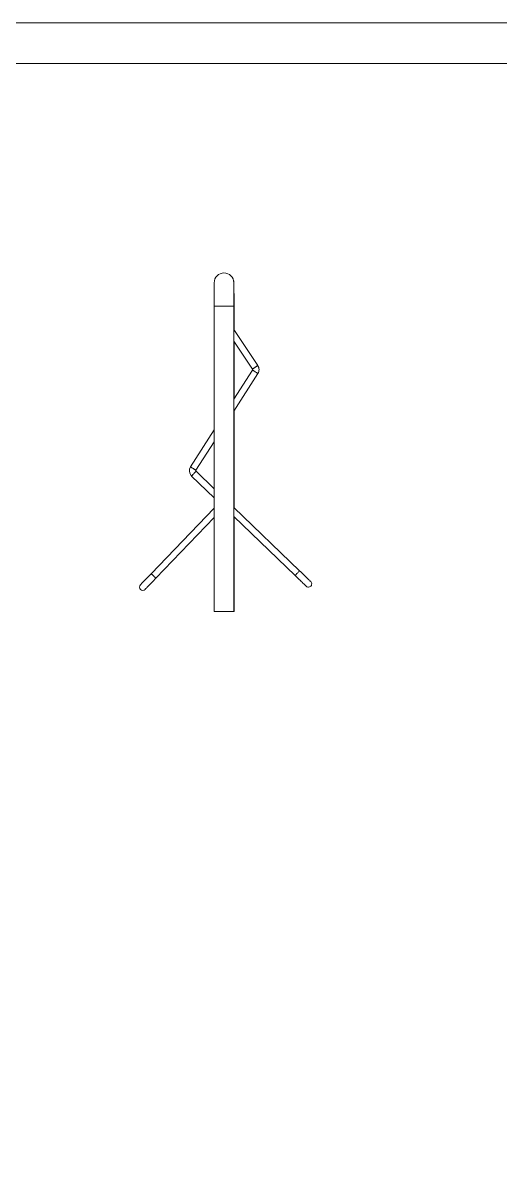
# Model space of a CAD drawing. Header units: millimetres. Extents: x 1939 to 7879, y -2032 to 2168.
# Drawn here: x 4909 to 6081, y -618 to 2168 of the extents above; entities that cross this region are included whole.
import ezdxf

# ---------------------------------------------------------------- set-up
doc = ezdxf.new("R2010")
doc.units = ezdxf.units.MM
doc.layers.add('tabelka', color=155, linetype='Continuous')

# ---------------------------------------------------------------- blocks, each defined once
blk = doc.blocks.new('bok')
at = {"color": 7, "linetype": 'Continuous', "lineweight": 15}
for p, q in [((1429, 2087.7), (1429, 2030.3)), ((1477.3, 2030.3), (1477.3, 2087.7)), ((1429, 2030.3), (1429, 1280.3)), ((1477.3, 2030.3), (1429, 2030.3)), ((1477.3, 1280.3), (1477.3, 2030.3)), ((1477.3, 2030.3), (1477.8, 2030.3)), ((1477.8, 1972.1), (1477.8, 2030.3)), ((1477.8, 2030.3), (1477.8, 2030.3)), ((1536.2, 1884.6), (1477.3, 1972.9)), ((1477.3, 1944.1), (1522.9, 1875.7)), ((1477.8, 1803.1), (1477.8, 1943.3)), ((1522.9, 1873.5), (1477.3, 1802.3)), ((1477.3, 1772.6), (1536.4, 1864.9)), ((1477.8, 1535.2), (1477.8, 1773.4)), ((1429, 1726.8), (1370.9, 1635.9)), ((1384.3, 1627.3), (1429, 1697.1)), ((1429, 1582.1), (1384.6, 1624.8)), ((1373.6, 1613.2), (1429, 1559.9)), ((1429, 1534.2), (1274.3, 1373.3)), ((1638.7, 1380.5), (1477.3, 1535.7)), ((1285.9, 1362.2), (1429, 1511.1)), ((1477.3, 1513.5), (1627.6, 1368.9)), ((1477.8, 1280.3), (1477.8, 1513)), ((1429, 1280.3), (1477.3, 1280.3)), ((1477.3, 1280.3), (1477.8, 1280.3))]:
    blk.add_line(p, q, dxfattribs=at)
at = {"color": 7, "linetype": 'Continuous', "lineweight": 15, "flags": 128}
for points in [[(1536.2, 1884.6), (1536.2, 1884.6), (1535.9, 1884.3), (1535.3, 1883.9), (1534.4, 1883.4), (1533.3, 1882.6), (1532, 1881.8), (1530.6, 1880.9), (1529.2, 1879.9), (1527.8, 1879), (1526.4, 1878.1), (1525.3, 1877.3), (1524.3, 1876.6), (1523.5, 1876.1), (1523.1, 1875.8), (1522.9, 1875.7)], [(1522.9, 1875.7), (1522.9, 1875.7), (1523.3, 1875.9), (1523.9, 1876.3), (1524.7, 1876.9), (1525.8, 1877.6), (1527.1, 1878.5), (1528.5, 1879.4), (1529.9, 1880.4), (1531.3, 1881.3), (1532.7, 1882.2), (1533.9, 1883), (1534.9, 1883.7), (1535.6, 1884.2), (1536.1, 1884.5), (1536.2, 1884.6)], [(1536.4, 1864.9), (1536.4, 1864.9), (1536, 1865.1), (1535.4, 1865.5), (1534.6, 1866.1), (1533.4, 1866.8), (1532.2, 1867.6), (1530.8, 1868.5), (1529.3, 1869.4), (1527.9, 1870.4), (1526.5, 1871.2), (1525.3, 1872), (1524.3, 1872.6), (1523.5, 1873.1), (1523.1, 1873.4), (1522.9, 1873.5)], [(1522.9, 1873.5), (1523, 1873.5), (1523.3, 1873.3), (1523.9, 1872.9), (1524.8, 1872.3), (1525.9, 1871.6), (1527.2, 1870.8), (1528.6, 1869.9), (1530, 1869), (1531.5, 1868), (1532.8, 1867.2), (1534, 1866.4), (1535, 1865.8), (1535.8, 1865.3), (1536.2, 1865), (1536.4, 1864.9), (1536.4, 1864.9)], [(1384.3, 1627.3), (1384.3, 1627.3), (1384, 1627.5), (1383.4, 1627.9), (1382.5, 1628.5), (1381.4, 1629.2), (1380.1, 1630), (1378.7, 1630.9), (1377.2, 1631.8), (1375.8, 1632.8), (1374.5, 1633.6), (1373.2, 1634.4), (1372.2, 1635), (1371.5, 1635.5), (1371, 1635.8), (1370.9, 1635.9)], [(1370.9, 1635.9), (1370.9, 1635.9), (1371.2, 1635.7), (1371.8, 1635.3), (1372.7, 1634.7), (1373.8, 1634), (1375.1, 1633.2), (1376.5, 1632.3), (1378, 1631.4), (1379.4, 1630.5), (1380.8, 1629.6), (1382, 1628.8), (1383, 1628.2), (1383.7, 1627.7), (1384.2, 1627.4), (1384.3, 1627.3), (1384.3, 1627.3)], [(1384.6, 1624.8), (1384.6, 1624.7), (1384.4, 1624.5), (1383.9, 1624), (1383.1, 1623.2), (1382.2, 1622.3), (1381.2, 1621.2), (1380, 1619.9), (1378.8, 1618.7), (1377.6, 1617.5), (1376.5, 1616.3), (1375.5, 1615.3), (1374.7, 1614.4), (1374.1, 1613.8), (1373.7, 1613.4), (1373.6, 1613.2), (1373.6, 1613.2)], [(1373.6, 1613.2), (1373.6, 1613.3), (1373.8, 1613.6), (1374.3, 1614.1), (1375.1, 1614.8), (1376, 1615.8), (1377, 1616.9), (1378.2, 1618.1), (1379.4, 1619.3), (1380.6, 1620.6), (1381.7, 1621.7), (1382.7, 1622.7), (1383.5, 1623.6), (1384.1, 1624.2), (1384.5, 1624.6), (1384.6, 1624.8), (1384.6, 1624.8)], [(1274.3, 1373.3), (1271.8, 1370.6), (1269.2, 1368), (1266.7, 1365.4), (1264.3, 1362.8), (1261.9, 1360.4), (1259.7, 1358.1), (1257.6, 1355.9), (1255.7, 1354), (1254, 1352.2), (1252.4, 1350.5), (1251.1, 1349.2), (1250, 1348), (1249.1, 1347.1), (1248.5, 1346.5), (1248.1, 1346.1), (1248, 1345.9)], [(1274.3, 1373.3), (1274.3, 1373.3), (1274.5, 1373.2), (1274.9, 1372.7), (1275.6, 1372.1), (1276.5, 1371.3), (1277.5, 1370.2), (1278.7, 1369.1), (1280, 1367.9), (1281.2, 1366.7), (1282.4, 1365.6), (1283.5, 1364.5), (1284.4, 1363.6), (1285.1, 1363), (1285.6, 1362.5), (1285.9, 1362.3), (1285.9, 1362.2)], [(1274.3, 1373.3), (1274.5, 1373.2), (1274.9, 1372.8), (1275.5, 1372.2), (1276.4, 1371.4), (1277.4, 1370.4), (1278.6, 1369.3), (1279.8, 1368.1), (1281, 1366.9), (1282.2, 1365.7), (1283.3, 1364.7), (1284.3, 1363.8), (1285, 1363), (1285.6, 1362.5), (1285.8, 1362.3), (1285.9, 1362.2)], [(1638.7, 1380.5), (1638.6, 1380.3), (1638.2, 1379.9), (1637.6, 1379.3), (1636.8, 1378.4), (1635.8, 1377.4), (1634.7, 1376.2), (1633.5, 1375), (1632.3, 1373.8), (1631.1, 1372.6), (1630.1, 1371.5), (1629.2, 1370.5), (1628.4, 1369.8), (1627.9, 1369.2), (1627.7, 1369), (1627.6, 1368.9)], [(1627.6, 1368.9), (1627.7, 1369), (1627.9, 1369.2), (1628.4, 1369.8), (1629.2, 1370.5), (1630.1, 1371.5), (1631.1, 1372.6), (1632.3, 1373.8), (1633.5, 1375), (1634.7, 1376.2), (1635.8, 1377.4), (1636.8, 1378.4), (1637.6, 1379.3), (1638.2, 1379.9), (1638.6, 1380.3), (1638.7, 1380.5), (1638.7, 1380.5)], [(1627.6, 1368.9), (1630.3, 1366.4), (1633, 1363.8), (1635.6, 1361.3), (1638.1, 1358.9), (1640.6, 1356.5), (1642.9, 1354.3), (1645, 1352.2), (1647, 1350.3), (1648.8, 1348.6), (1650.4, 1347), (1651.8, 1345.7), (1652.9, 1344.6), (1653.9, 1343.7), (1654.5, 1343.1), (1654.9, 1342.7), (1655, 1342.6)], [(1666.1, 1354.1), (1666, 1354.3), (1665.6, 1354.6), (1664.9, 1355.3), (1664, 1356.1), (1662.9, 1357.2), (1661.5, 1358.6), (1659.9, 1360.1), (1658.1, 1361.8), (1656.1, 1363.8), (1653.9, 1365.8), (1651.6, 1368.1), (1649.2, 1370.4), (1646.7, 1372.8), (1644.1, 1375.3), (1641.4, 1377.9), (1638.7, 1380.5)], [(1259.5, 1334.8), (1259.7, 1335), (1260, 1335.4), (1260.7, 1336), (1261.5, 1336.9), (1262.6, 1338.1), (1264, 1339.5), (1265.5, 1341.1), (1267.2, 1342.9), (1269.2, 1344.9), (1271.2, 1347), (1273.5, 1349.3), (1275.8, 1351.8), (1278.2, 1354.3), (1280.7, 1356.9), (1283.3, 1359.6), (1285.9, 1362.2)]]:
    blk.add_lwpolyline(points, dxfattribs=at)
at = {"color": 7, "linetype": 'Continuous', "lineweight": 15}
for centre, radius, start, end in [((1453.2, 2087.7), 24.2, 0, 180), ((1521.2, 1874.6), 2, 327.3808, 33.6901), ((1521.2, 1874.6), 18, 0, 33.6901), ((1521.2, 1874.6), 18, 327.3808, 0), ((1386, 1626.2), 18, 147.3808, 226.1233), ((1386, 1626.2), 2, 147.3808, 180), ((1386, 1626.2), 2, 180, 226.1233), ((1253.8, 1340.4), 8, 136.1233, 316.1233), ((1660.6, 1348.4), 8, 226.1233, 46.1233)]:
    blk.add_arc(centre, radius, start, end, dxfattribs=at)
blk.add_open_spline([(1477.8, 2030.3), (1477.8, 2031.1), (1477.8, 2033.3), (1477.8, 2036.8), (1477.8, 2041.1), (1477.8, 2045.2), (1477.8, 2049.3), (1477.8, 2053.3), (1477.8, 2057.2), (1477.8, 2060.9), (1477.7, 2064.5), (1477.7, 2067.8), (1477.7, 2071), (1477.7, 2074), (1477.6, 2076.7), (1477.6, 2079.2), (1477.6, 2081.4), (1477.5, 2083.4), (1477.5, 2085.2), (1477.4, 2086.7), (1477.4, 2087.9), (1477.4, 2088.8), (1477.3, 2089.6), (1477.2, 2090.3), (1477.1, 2091.1), (1477, 2092.1), (1476.8, 2093), (1476.6, 2093.6), (1476.6, 2093.7)], degree=3, knots=[0, 0, 0, 0, 0.024697, 0.071652, 0.118617, 0.165587, 0.212565, 0.259555, 0.306562, 0.353592, 0.40065, 0.44775, 0.494904, 0.542134, 0.589473, 0.636972, 0.68472, 0.732878, 0.781778, 0.832218, 0.886809, 0.919469, 0.939461, 0.953566, 0.966804, 0.979958, 0.9946, 1, 1, 1, 1], dxfattribs=at)

msp = doc.modelspace()

# ---------------------------------------------------------------- linework, layer by layer
at = {"layer": 'tabelka', "lineweight": 5}
for points in [[(1938.83, 2168.15), (7878.83, 2168.15), (7878.83, -2031.85), (1938.83, -2031.85)], [(2038.83, 2068.15), (7778.83, 2068.15), (7778.83, -1931.85), (2038.83, -1931.85)]]:
    msp.add_lwpolyline(points, close=True, dxfattribs=at)

# ---------------------------------------------------------------- block references
msp.add_blockref('bok', (3949.71, -558.39))

doc.saveas('drawing.dxf')
